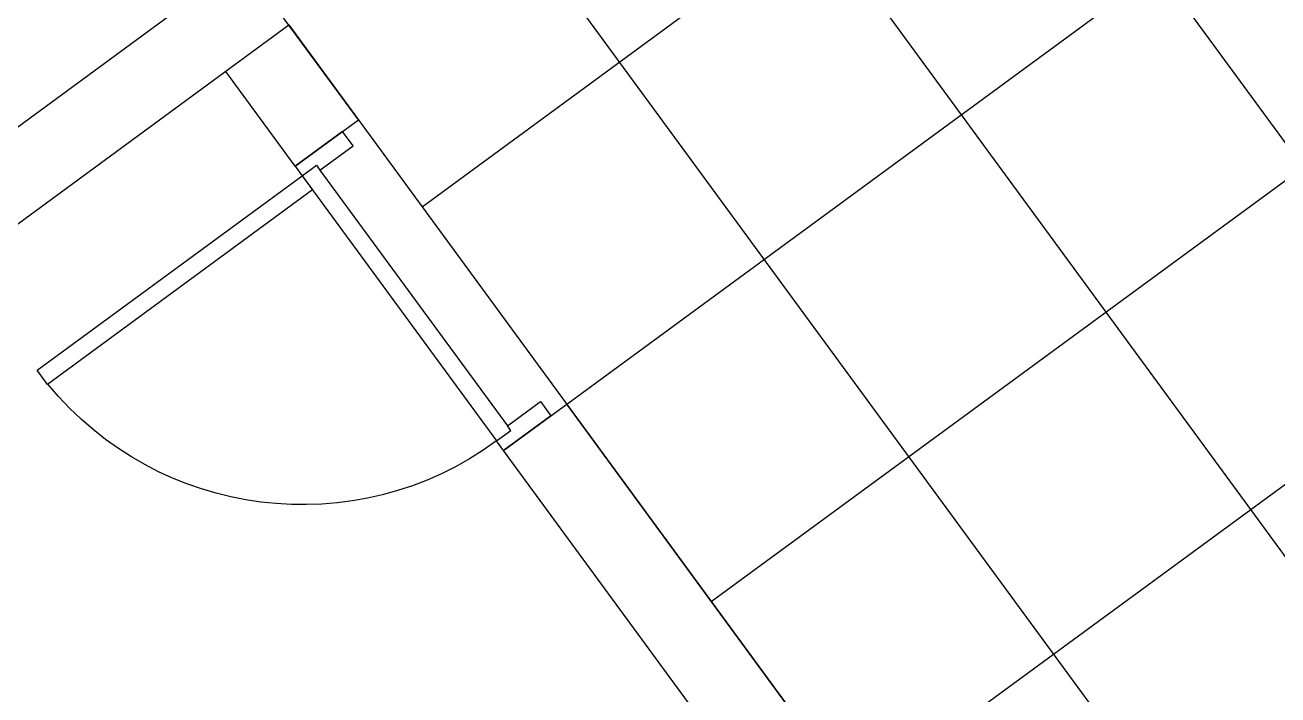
# Model space of a CAD drawing. Header units: millimetres. Extents: x 75184266 to 76346726, y -35077925 to -33679385.
# Drawn here: x 75497933 to 75501134, y -34605662 to -34603951 of the extents above; entities that cross this region are included whole.
import ezdxf

# ---------------------------------------------------------------- set-up
doc = ezdxf.new("R2010")
doc.units = ezdxf.units.MM
doc.header["$LTSCALE"] = 50
doc.header["$MEASUREMENT"] = 0
doc.layers.add('XR-지하3층$0$1712-PL$0$DOOR', color=4, linetype='CONTINUOUS')
doc.layers.add('건축', color=8, linetype='CONTINUOUS', plot=False)

# ---------------------------------------------------------------- blocks, each defined once
blk = doc.blocks.new('XR-지하3층$0$1712-PL$0$FSD1000')
at = {"layer": 'XR-지하3층$0$1712-PL$0$DOOR', "color": 9}
for p, q in [((25, -101.3, 0), (865, -101.3, 0)), ((40, -146.3, 0), (850, -146.3, 0))]:
    blk.add_line(p, q, dxfattribs=at)
at = {"layer": 'XR-지하3층$0$1712-PL$0$DOOR', "elevation": 0}
for points in [[(25, 738.7), (25, -101.3), (70, -101.3), (70, 738.7)], [(-5, -251.3), (-5, -101.3), (25, -101.3), (25, -146.3), (40, -146.3), (40, -251.3)], [(895, -251.3), (895, -101.3), (865, -101.3), (865, -146.3), (850, -146.3), (850, -251.3)]]:
    blk.add_lwpolyline(points, close=True, dxfattribs=at)
at = {"layer": 'XR-지하3층$0$1712-PL$0$DOOR', "color": 9}
blk.add_arc((25, -101.3, 0), 840, 360, 86.9291, dxfattribs=at)

msp = doc.modelspace()

# ---------------------------------------------------------------- hatches: boundary and pattern name
at = {"layer": '건축', "ltscale": 100}
h = msp.add_hatch(dxfattribs=at)
h.set_pattern_fill('NET', color=256, scale=5000, angle=90)
h.set_pattern_definition([(36.246, (75499316.6, -34604919.4), (-369.533, 504.054), []), (126.246, (75499316.6, -34604919.4), (-504.054, -369.533), [])])
h.paths.add_polyline_path([(75498606.9, -34603951.4), (75502775.7, -34609637.7), (75492896.6, -34616881.5), (75493428.4, -34617606.7), (75492218.7, -34618493.7), (75491509.1, -34617525.9), (75491630.1, -34617437.3), (75487828.3, -34612251.5), (75487706.9, -34612340.6), (75487517.4, -34612082), (75486331.9, -34612951.3), (75488347.1, -34615699.6), (75488275.5, -34616164.5), (75487725.2, -34616568), (75488399.4, -34617487.3), (75489234, -34616875.3), (75490475.8, -34618568.8), (75491844.5, -34620435.8), (75507909.7, -34608658.1), (75507930, -34608684.6), (75509659.4, -34607416.5), (75507932.8, -34605061.7), (75508452.9, -34604680.3), (75507793.6, -34603781.1), (75507273.5, -34604162.5), (75505320.5, -34601497.7), (75504017.4, -34602453.2), (75507499.6, -34607202.2), (75505201.3, -34608887.4), (75500516.8, -34602497.9)])

# ---------------------------------------------------------------- linework, layer by layer
at = {"layer": '건축', "ltscale": 0.5}
msp.add_line((75498606.9, -34603951.7, 0), (75490391.5, -34592745.9, 0), dxfattribs=at)
at = {"layer": '건축', "ltscale": 100}
for p, q in [((75498327.4, -34603908.7), (75451179.2, -34638475.3)), ((75498607, -34603951.7), (75451297.4, -34638636.6))]:
    msp.add_line(p, q, dxfattribs=at)
at = {"layer": '건축', "ltscale": 1000}
for p, q in [((75498784.5, -34604193.6, 0), (75498606.9, -34603951.4, 0)), ((75498623.2, -34604311.8, 0), (75498445.7, -34604069.7, 0)), ((75498623.2, -34604311.8), (75498784.5, -34604193.6)), ((75499155.3, -34605037.6, 0), (75499316.6, -34604919.4, 0)), ((75502067.2, -34608671.3, 0), (75499316.6, -34604919.4, 0)), ((75501905.9, -34608789.5, 0), (75499155.3, -34605037.6, 0))]:
    msp.add_line(p, q, dxfattribs=at)
at = {"layer": '건축', "extrusion": (-2.19752e-06, -2.19673e-06, 1), "elevation": -89.9}
msp.add_lwpolyline([(75501718.4, -34604137.5), (75498230.7, -34599378.7)], dxfattribs=at)

# ---------------------------------------------------------------- block references
at = {"layer": '건축', "extrusion": (0, 0, -1), "zscale": -1, "rotation": 233.7540448708609}
msp.add_blockref('XR-지하3층$0$1712-PL$0$FSD1000', (-75498544.4, -34604375.7, 0), dxfattribs=at)

doc.saveas('drawing.dxf')
